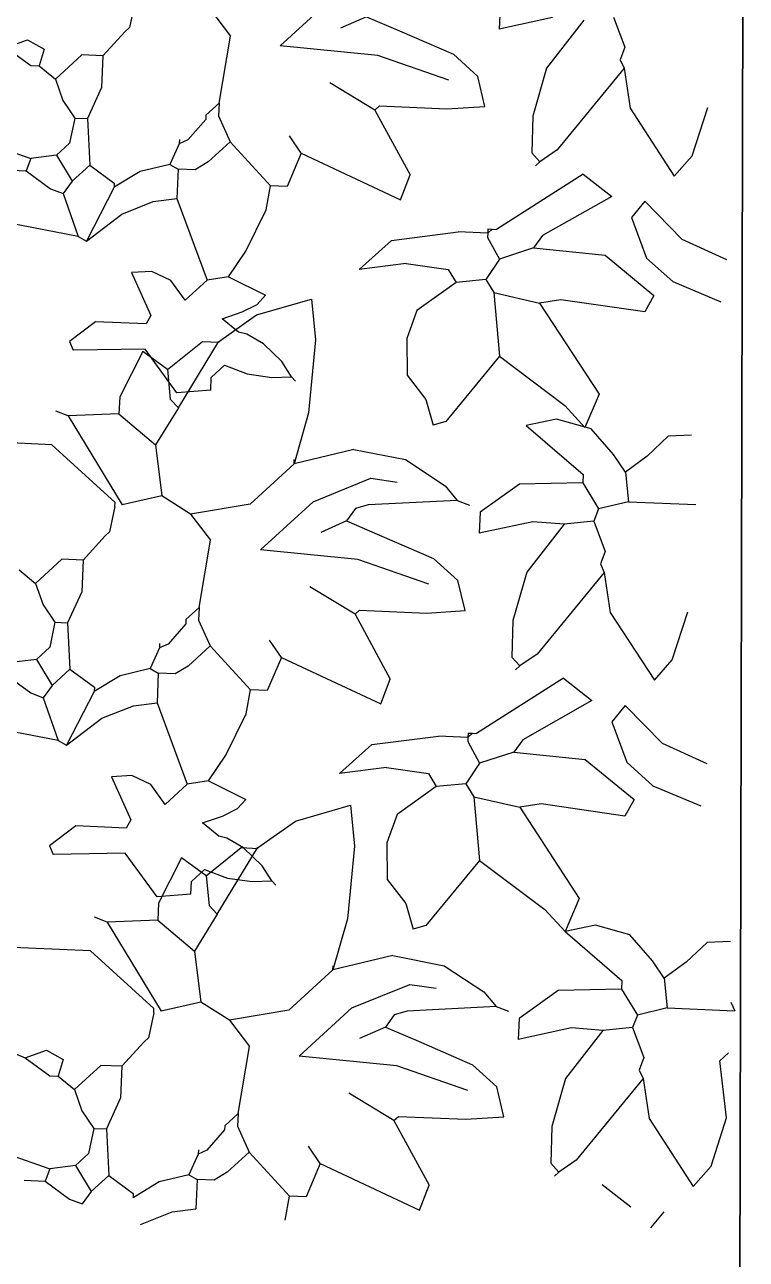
# Model space of a CAD drawing. Header units: inches. Extents: x 78.7 to 90.4, y 46.3 to 56.4.
# Drawn here: x 82.366 to 82.912, y 54.001 to 54.934 of the extents above; entities that cross this region are included whole.
import ezdxf

# ---------------------------------------------------------------- set-up
doc = ezdxf.new("R2010")
doc.units = ezdxf.units.IN
doc.header["$MEASUREMENT"] = 0
doc.layers.add('A-WALL-FULL', color=7, linetype='Continuous', lineweight=35)
doc.layers.add('VERDE_siepe', color=96, linetype='Continuous')

msp = doc.modelspace()

# ---------------------------------------------------------------- linework, layer by layer
at = {"layer": 'A-WALL-FULL'}
msp.add_line((82.9067, 53.96098), (82.9116, 56.21098), dxfattribs=at)
at = {"layer": 'VERDE_siepe'}
for p, q in [((82.55918, 54.91816), (82.59907, 54.95452)), ((82.44923, 54.95088), (82.44522, 54.93191)), ((82.50644, 54.9452), (82.52154, 54.92539)), ((82.72539, 54.94667), (82.72469, 54.93075)), ((82.62433, 54.94006), (82.6048, 54.93134)), ((82.62433, 54.94006), (82.6494, 54.92939)), ((82.76515, 54.93946), (82.72469, 54.93075)), ((82.78883, 54.93753), (82.76056, 54.90127)), ((82.81127, 54.93974), (82.81986, 54.91702)), ((82.44189, 54.92886), (82.42513, 54.91044)), ((82.44522, 54.93191), (82.44189, 54.92886)), ((82.51294, 54.87469), (82.52154, 54.92539)), ((82.6494, 54.92939), (82.69013, 54.91165)), ((82.35198, 54.91682), (82.36819, 54.9225)), ((82.35198, 54.91682), (82.37054, 54.90324)), ((82.36819, 54.9225), (82.38066, 54.91557)), ((82.38066, 54.91557), (82.37692, 54.90297)), ((82.63289, 54.91086), (82.55918, 54.91816)), ((82.81986, 54.91702), (82.81626, 54.9076)), ((82.40919, 54.91114), (82.38924, 54.89285)), ((82.42513, 54.91044), (82.40919, 54.91114)), ((82.42513, 54.91044), (82.42414, 54.8865)), ((82.68662, 54.89219), (82.63289, 54.91086)), ((82.69013, 54.91165), (82.70855, 54.89489)), ((82.81626, 54.9076), (82.81916, 54.90109)), ((82.37054, 54.90324), (82.37692, 54.90297)), ((82.37692, 54.90297), (82.38924, 54.89285)), ((82.76056, 54.90127), (82.75017, 54.86487)), ((82.81916, 54.90109), (82.7686, 54.83945)), ((82.81917, 54.90109), (82.82373, 54.87087)), ((82.38924, 54.89285), (82.39492, 54.87664)), ((82.63084, 54.86955), (82.59662, 54.8902)), ((82.71394, 54.87231), (82.70855, 54.89489)), ((82.42414, 54.8865), (82.41349, 54.86307)), ((82.39492, 54.87664), (82.40393, 54.86348)), ((82.51294, 54.87469), (82.50297, 54.86555)), ((82.51294, 54.87469), (82.51253, 54.86514)), ((82.63084, 54.86955), (82.63416, 54.8726)), ((82.63084, 54.86955), (82.65743, 54.82051)), ((82.63416, 54.8726), (82.68513, 54.87038)), ((82.68513, 54.87038), (82.71394, 54.87231)), ((82.82373, 54.87087), (82.85711, 54.81963)), ((82.87055, 54.835), (82.88238, 54.87139)), ((82.40393, 54.86348), (82.39991, 54.84451)), ((82.40393, 54.86348), (82.41349, 54.86307)), ((82.41349, 54.86307), (82.41514, 54.82788)), ((82.50283, 54.86236), (82.4894, 54.84699)), ((82.50297, 54.86555), (82.50283, 54.86236)), ((82.51253, 54.86514), (82.52125, 54.8456)), ((82.75017, 54.86487), (82.74934, 54.8371)), ((82.57514, 54.83687), (82.56614, 54.85002)), ((82.33923, 54.84396), (82.37068, 54.83301)), ((82.39991, 54.84451), (82.38994, 54.83536)), ((82.48288, 54.84408), (82.47582, 54.82843)), ((82.48302, 54.84727), (82.48288, 54.84408)), ((82.4894, 54.84699), (82.48288, 54.84408)), ((82.52125, 54.8456), (82.50463, 54.83036)), ((82.52125, 54.8456), (82.55173, 54.81235)), ((82.37068, 54.83301), (82.36707, 54.8236)), ((82.38994, 54.83536), (82.37068, 54.83301)), ((82.38994, 54.83536), (82.40184, 54.81569)), ((82.57514, 54.83687), (82.56447, 54.81179)), ((82.57514, 54.83687), (82.65022, 54.80167)), ((82.74934, 54.8371), (82.75544, 54.83045)), ((82.7686, 54.83945), (82.75544, 54.83045)), ((82.85712, 54.81964), (82.87055, 54.835)), ((82.35115, 54.82429), (82.36707, 54.8236)), ((82.36707, 54.8236), (82.38563, 54.81001)), ((82.41514, 54.82788), (82.40184, 54.81569)), ((82.41514, 54.82788), (82.4337, 54.8143)), ((82.45323, 54.82303), (82.43356, 54.81112)), ((82.47582, 54.82843), (82.45323, 54.82303)), ((82.47582, 54.82843), (82.48205, 54.82496)), ((82.48205, 54.82496), (82.48107, 54.80266)), ((82.4948, 54.8244), (82.48205, 54.82496)), ((82.50463, 54.83036), (82.4948, 54.8244)), ((82.75544, 54.83045), (82.75212, 54.8274)), ((82.40184, 54.81569), (82.39505, 54.80641)), ((82.4337, 54.8143), (82.43356, 54.81112)), ((82.65022, 54.80167), (82.65743, 54.82051)), ((82.78833, 54.82118), (82.72267, 54.77936)), ((82.78833, 54.82118), (82.80994, 54.80429)), ((82.38563, 54.81001), (82.39505, 54.80641)), ((82.39505, 54.80641), (82.40641, 54.774)), ((82.43356, 54.81112), (82.41264, 54.77053)), ((82.54852, 54.79416), (82.55173, 54.81235)), ((82.56447, 54.81179), (82.55173, 54.81235)), ((82.80994, 54.80429), (82.75757, 54.77464)), ((82.43932, 54.79094), (82.46318, 54.80034)), ((82.46318, 54.80034), (82.48107, 54.80266)), ((82.48107, 54.80266), (82.50393, 54.74102)), ((82.53308, 54.76289), (82.54852, 54.79416)), ((82.83499, 54.80054), (82.82488, 54.78821)), ((82.8632, 54.77178), (82.83499, 54.80054)), ((82.40641, 54.774), (82.34311, 54.78634)), ((82.41264, 54.77053), (82.43932, 54.79094)), ((82.82488, 54.78821), (82.8362, 54.7576)), ((82.64337, 54.77098), (82.69385, 54.77742)), ((82.71615, 54.77645), (82.69385, 54.77742)), ((82.71615, 54.77645), (82.71601, 54.77327)), ((82.71629, 54.77964), (82.71615, 54.77645)), ((82.71947, 54.7795), (82.71615, 54.77645)), ((82.71629, 54.77964), (82.71947, 54.7795)), ((82.71947, 54.7795), (82.72267, 54.77936)), ((82.40641, 54.774), (82.41264, 54.77053)), ((82.61896, 54.74901), (82.64337, 54.77098)), ((82.71601, 54.77327), (82.72488, 54.75691)), ((82.75757, 54.77464), (82.75079, 54.76536)), ((82.89691, 54.75634), (82.8632, 54.77178)), ((82.52, 54.74351), (82.53308, 54.76289)), ((82.72488, 54.75691), (82.71462, 54.74141)), ((82.75079, 54.76536), (82.72488, 54.75691)), ((82.75079, 54.76536), (82.8048, 54.75982)), ((82.8048, 54.75982), (82.84179, 54.72948)), ((82.8362, 54.7576), (82.85595, 54.73985)), ((82.46205, 54.74756), (82.44672, 54.7467)), ((82.47642, 54.74079), (82.46205, 54.74756)), ((82.65451, 54.75361), (82.61896, 54.74901)), ((82.65451, 54.75361), (82.68623, 54.74902)), ((82.68623, 54.74902), (82.69219, 54.73919)), ((82.44672, 54.7467), (82.46126, 54.71415)), ((82.4873, 54.72578), (82.47642, 54.74079)), ((82.50393, 54.74102), (82.4873, 54.72578)), ((82.52, 54.74351), (82.50393, 54.74102)), ((82.52, 54.74351), (82.54812, 54.72951)), ((82.69219, 54.73919), (82.66254, 54.71814)), ((82.71462, 54.74141), (82.69219, 54.73919)), ((82.71462, 54.74141), (82.72058, 54.73157)), ((82.85595, 54.73985), (82.89234, 54.72461)), ((82.54188, 54.72258), (82.54812, 54.72951)), ((82.72058, 54.73157), (82.75535, 54.72367)), ((82.72058, 54.73157), (82.72487, 54.6835)), ((82.84179, 54.72948), (82.83486, 54.71701)), ((82.53049, 54.71694), (82.54188, 54.72258)), ((82.54137, 54.71468), (82.58294, 54.72668)), ((82.58294, 54.72668), (82.58599, 54.69584)), ((82.77142, 54.72616), (82.75535, 54.72367)), ((82.75535, 54.72367), (82.80022, 54.65468)), ((82.83486, 54.71701), (82.77142, 54.72616)), ((82.46126, 54.71415), (82.45779, 54.70791)), ((82.51264, 54.69443), (82.54137, 54.71468)), ((82.51542, 54.71179), (82.53049, 54.71694)), ((82.52775, 54.70167), (82.51542, 54.71179)), ((82.66254, 54.71814), (82.6548, 54.69678)), ((82.41956, 54.70958), (82.39975, 54.69448)), ((82.45779, 54.70791), (82.41956, 54.70958)), ((82.53387, 54.70021), (82.52775, 54.70167)), ((82.39975, 54.69448), (82.40266, 54.68797)), ((82.47385, 54.67345), (82.50031, 54.69464)), ((82.48216, 54.64435), (82.51264, 54.69443)), ((82.50031, 54.69464), (82.51305, 54.69409)), ((82.54645, 54.6929), (82.53387, 54.70021)), ((82.56052, 54.67939), (82.54645, 54.6929)), ((82.58599, 54.69584), (82.58066, 54.64079)), ((82.6548, 54.69678), (82.65506, 54.66912)), ((82.45696, 54.6888), (82.40266, 54.68797)), ((82.45529, 54.68703), (82.43782, 54.65267)), ((82.47385, 54.67345), (82.45529, 54.68703)), ((82.48106, 54.65583), (82.45696, 54.6888)), ((82.72487, 54.6835), (82.68441, 54.63419)), ((82.72487, 54.6835), (82.77432, 54.64623)), ((82.47385, 54.67345), (82.47606, 54.65101)), ((82.50711, 54.66746), (82.51708, 54.6766)), ((82.51708, 54.6766), (82.53431, 54.67009)), ((82.56778, 54.668), (82.56052, 54.67939)), ((82.50669, 54.6579), (82.50711, 54.66746)), ((82.53431, 54.67009), (82.55296, 54.66743)), ((82.55296, 54.66743), (82.56778, 54.668)), ((82.56778, 54.668), (82.57082, 54.66468)), ((82.65506, 54.66912), (82.66918, 54.65081)), ((82.50669, 54.6579), (82.48106, 54.65583)), ((82.80022, 54.65468), (82.78955, 54.6296)), ((82.43782, 54.65267), (82.43727, 54.63993)), ((82.47606, 54.65101), (82.48216, 54.64435)), ((82.66918, 54.65081), (82.67471, 54.63142)), ((82.77432, 54.64623), (82.78955, 54.6296)), ((82.3989, 54.63841), (82.38948, 54.64202)), ((82.43727, 54.63993), (82.3989, 54.63841)), ((82.3989, 54.63841), (82.43969, 54.57107)), ((82.43727, 54.63993), (82.46497, 54.61637)), ((82.48216, 54.64435), (82.46497, 54.61637)), ((82.58066, 54.64079), (82.56969, 54.60223)), ((82.76817, 54.63594), (82.74515, 54.63114)), ((82.79424, 54.62866), (82.76817, 54.63594)), ((82.68441, 54.63419), (82.67471, 54.63142)), ((82.74515, 54.63114), (82.78822, 54.59416)), ((82.81123, 54.60911), (82.79424, 54.62866)), ((82.38645, 54.61661), (82.28323, 54.62111)), ((82.43435, 54.57303), (82.38645, 54.61661)), ((82.85263, 54.62304), (82.83671, 54.608)), ((82.87025, 54.62381), (82.85263, 54.62304)), ((82.46497, 54.61637), (82.46968, 54.57786)), ((82.61486, 54.61304), (82.56969, 54.60223)), ((82.61486, 54.61304), (82.65387, 54.60535)), ((82.82023, 54.59595), (82.81123, 54.60911)), ((82.83671, 54.608), (82.82023, 54.59595)), ((82.56969, 54.60223), (82.53645, 54.57176)), ((82.56969, 54.60223), (82.56983, 54.60542)), ((82.65387, 54.60535), (82.68379, 54.58561)), ((82.58406, 54.57347), (82.62769, 54.59129)), ((82.62769, 54.59129), (82.64769, 54.58838)), ((82.78822, 54.59416), (82.78795, 54.58778)), ((82.82023, 54.59595), (82.82244, 54.57351)), ((82.68379, 54.58561), (82.69298, 54.57452)), ((82.74002, 54.58668), (82.71037, 54.56562)), ((82.78795, 54.58778), (82.74002, 54.58668)), ((82.78795, 54.58778), (82.79986, 54.56811)), ((82.43421, 54.56983), (82.4302, 54.55086)), ((82.43421, 54.56983), (82.43435, 54.57303)), ((82.46968, 54.57786), (82.43969, 54.57107)), ((82.49142, 54.56415), (82.46968, 54.57786)), ((82.53645, 54.57176), (82.49142, 54.56415)), ((82.54416, 54.53711), (82.58406, 54.57347)), ((82.62579, 54.57106), (82.6161, 54.56829)), ((82.69298, 54.57452), (82.62579, 54.57106)), ((82.69298, 54.57452), (82.7024, 54.57092)), ((82.82244, 54.57351), (82.79986, 54.56811)), ((82.82244, 54.57351), (82.87342, 54.57129)), ((82.49142, 54.56415), (82.50652, 54.54434)), ((82.6161, 54.56829), (82.60931, 54.55901)), ((82.71037, 54.56562), (82.70968, 54.5497)), ((82.79986, 54.56811), (82.79626, 54.55869)), ((82.60931, 54.55901), (82.58978, 54.55029)), ((82.60931, 54.55901), (82.63438, 54.54834)), ((82.75013, 54.55841), (82.70968, 54.5497)), ((82.77381, 54.55648), (82.74554, 54.52022)), ((82.77381, 54.55648), (82.75013, 54.55841)), ((82.79626, 54.55869), (82.77382, 54.55648)), ((82.79626, 54.55869), (82.80484, 54.53597)), ((82.42687, 54.54781), (82.41011, 54.52939)), ((82.4302, 54.55086), (82.42687, 54.54781)), ((82.49793, 54.49364), (82.50652, 54.54434)), ((82.63438, 54.54834), (82.67511, 54.5306)), ((82.61787, 54.52981), (82.54416, 54.53711)), ((82.80484, 54.53597), (82.80124, 54.52655)), ((82.39417, 54.53008), (82.37422, 54.5118)), ((82.41011, 54.52939), (82.39417, 54.53008)), ((82.41011, 54.52939), (82.40912, 54.50545)), ((82.6716, 54.51114), (82.61787, 54.52981)), ((82.67511, 54.5306), (82.69353, 54.51384)), ((82.80124, 54.52655), (82.80415, 54.52004)), ((82.3619, 54.52192), (82.37422, 54.5118)), ((82.69893, 54.49126), (82.69353, 54.51384)), ((82.74554, 54.52022), (82.73516, 54.48381)), ((82.80415, 54.52004), (82.75358, 54.4584)), ((82.80415, 54.52004), (82.80871, 54.48982)), ((82.37422, 54.5118), (82.37991, 54.49559)), ((82.40912, 54.50545), (82.39847, 54.48202)), ((82.61582, 54.4885), (82.5816, 54.50915)), ((82.37991, 54.49559), (82.38891, 54.48243)), ((82.49793, 54.49364), (82.48795, 54.4845)), ((82.49793, 54.49364), (82.49751, 54.48409)), ((82.61582, 54.4885), (82.61914, 54.49155)), ((82.61582, 54.4885), (82.64241, 54.43946)), ((82.61914, 54.49155), (82.67011, 54.48932)), ((82.67011, 54.48932), (82.69893, 54.49126)), ((82.80871, 54.48982), (82.84209, 54.43858)), ((82.85553, 54.45395), (82.86737, 54.49034)), ((82.38891, 54.48243), (82.38489, 54.46346)), ((82.38891, 54.48243), (82.39847, 54.48202)), ((82.39847, 54.48202), (82.40012, 54.44683)), ((82.48781, 54.48131), (82.47438, 54.46594)), ((82.48795, 54.4845), (82.48781, 54.48131)), ((82.49751, 54.48409), (82.50623, 54.46455)), ((82.73516, 54.48381), (82.73432, 54.45605)), ((82.56012, 54.45582), (82.55112, 54.46897)), ((82.38489, 54.46346), (82.37492, 54.45431)), ((82.46786, 54.46303), (82.4608, 54.44738)), ((82.468, 54.46622), (82.46786, 54.46303)), ((82.47438, 54.46594), (82.46786, 54.46303)), ((82.50623, 54.46455), (82.48962, 54.44931)), ((82.50623, 54.46455), (82.53671, 54.4313)), ((82.75358, 54.4584), (82.74042, 54.4494)), ((82.37492, 54.45431), (82.35566, 54.45196)), ((82.37492, 54.45431), (82.38682, 54.43464)), ((82.48962, 54.44931), (82.47978, 54.44335)), ((82.56012, 54.45582), (82.54945, 54.43074)), ((82.56012, 54.45582), (82.6352, 54.42062)), ((82.73432, 54.45605), (82.74042, 54.4494)), ((82.74042, 54.4494), (82.7371, 54.44635)), ((82.8421, 54.43858), (82.85553, 54.45395)), ((82.35205, 54.44254), (82.37061, 54.42896)), ((82.40012, 54.44683), (82.38682, 54.43464)), ((82.40012, 54.44683), (82.41868, 54.43325)), ((82.43821, 54.44198), (82.41854, 54.43007)), ((82.4608, 54.44738), (82.43821, 54.44198)), ((82.4608, 54.44738), (82.46703, 54.44391)), ((82.46703, 54.44391), (82.46606, 54.42161)), ((82.47978, 54.44335), (82.46703, 54.44391)), ((82.6352, 54.42062), (82.64241, 54.43946)), ((82.77331, 54.44013), (82.70765, 54.39831)), ((82.77331, 54.44013), (82.79492, 54.42324)), ((82.38682, 54.43464), (82.38003, 54.42536)), ((82.41854, 54.43007), (82.39762, 54.38948)), ((82.41868, 54.43325), (82.41854, 54.43007)), ((82.5335, 54.41311), (82.53671, 54.4313)), ((82.54945, 54.43074), (82.53671, 54.4313)), ((82.37061, 54.42896), (82.38003, 54.42536)), ((82.38003, 54.42536), (82.39139, 54.39295)), ((82.44816, 54.41929), (82.46606, 54.42161)), ((82.46606, 54.42161), (82.48891, 54.35997)), ((82.79492, 54.42324), (82.74255, 54.39359)), ((82.4243, 54.40989), (82.44816, 54.41929)), ((82.51806, 54.38184), (82.5335, 54.41311)), ((82.81998, 54.41949), (82.80986, 54.40716)), ((82.84818, 54.39073), (82.81998, 54.41949)), ((82.39139, 54.39295), (82.32809, 54.40528)), ((82.39762, 54.38948), (82.4243, 54.40989)), ((82.80986, 54.40716), (82.82118, 54.37655)), ((82.39139, 54.39295), (82.39762, 54.38948)), ((82.62836, 54.38993), (82.67883, 54.39637)), ((82.70113, 54.3954), (82.67883, 54.39637)), ((82.70113, 54.3954), (82.70099, 54.39221)), ((82.70127, 54.39859), (82.70113, 54.3954)), ((82.70446, 54.39845), (82.70113, 54.3954)), ((82.70127, 54.39859), (82.70446, 54.39845)), ((82.70446, 54.39845), (82.70765, 54.39831)), ((82.74255, 54.39359), (82.73577, 54.38431)), ((82.60394, 54.36796), (82.62836, 54.38993)), ((82.70099, 54.39221), (82.70986, 54.37586)), ((82.73577, 54.38431), (82.70986, 54.37586)), ((82.73577, 54.38431), (82.78978, 54.37877)), ((82.88189, 54.37529), (82.84818, 54.39073)), ((82.50498, 54.36246), (82.51806, 54.38184)), ((82.70986, 54.37586), (82.69961, 54.36036)), ((82.78978, 54.37877), (82.82677, 54.34843)), ((82.82118, 54.37655), (82.84093, 54.3588)), ((82.44704, 54.36651), (82.4317, 54.36565)), ((82.4317, 54.36565), (82.44624, 54.3331)), ((82.4614, 54.35974), (82.44704, 54.36651)), ((82.63949, 54.37255), (82.60394, 54.36796)), ((82.63949, 54.37255), (82.67121, 54.36797)), ((82.67121, 54.36797), (82.67717, 54.35814)), ((82.47228, 54.34473), (82.4614, 54.35974)), ((82.48891, 54.35997), (82.47228, 54.34473)), ((82.50498, 54.36246), (82.48891, 54.35997)), ((82.50498, 54.36246), (82.5331, 54.34846)), ((82.67717, 54.35814), (82.64752, 54.33709)), ((82.69961, 54.36036), (82.67717, 54.35814)), ((82.69961, 54.36036), (82.70556, 54.35052)), ((82.84093, 54.3588), (82.87732, 54.34356)), ((82.52686, 54.34153), (82.5331, 54.34846)), ((82.70556, 54.35052), (82.74033, 54.34262)), ((82.70556, 54.35052), (82.70985, 54.30245)), ((82.82677, 54.34843), (82.81985, 54.33596)), ((82.51547, 54.33589), (82.52686, 54.34153)), ((82.57075, 54.33209), (82.61231, 54.3441)), ((82.61231, 54.3441), (82.61537, 54.31325)), ((82.64752, 54.33709), (82.63978, 54.31572)), ((82.7564, 54.34511), (82.74033, 54.34262)), ((82.74033, 54.34262), (82.7852, 54.27363)), ((82.81985, 54.33596), (82.7564, 54.34511)), ((82.40454, 54.32853), (82.38473, 54.31343)), ((82.44277, 54.32686), (82.40454, 54.32853)), ((82.44624, 54.3331), (82.44277, 54.32686)), ((82.5004, 54.33074), (82.51547, 54.33589)), ((82.51273, 54.32062), (82.5004, 54.33074)), ((82.54201, 54.31184), (82.57075, 54.33209)), ((82.51885, 54.31915), (82.51273, 54.32062)), ((82.53143, 54.31185), (82.51885, 54.31915)), ((82.38473, 54.31343), (82.38764, 54.30692)), ((82.50322, 54.29086), (82.52969, 54.31205)), ((82.51153, 54.26177), (82.54201, 54.31184)), ((82.52969, 54.31205), (82.54243, 54.3115)), ((82.5455, 54.29834), (82.53143, 54.31185)), ((82.61537, 54.31325), (82.61003, 54.2582)), ((82.63978, 54.31572), (82.64004, 54.28807)), ((82.44194, 54.30775), (82.38764, 54.30692)), ((82.46604, 54.27478), (82.44194, 54.30775)), ((82.48466, 54.30444), (82.4672, 54.27009)), ((82.50322, 54.29086), (82.48466, 54.30444)), ((82.70985, 54.30245), (82.66939, 54.25314)), ((82.70985, 54.30245), (82.7593, 54.26518)), ((82.49209, 54.28641), (82.50206, 54.29555)), ((82.50206, 54.29555), (82.51929, 54.28904)), ((82.50322, 54.29086), (82.50543, 54.26842)), ((82.55276, 54.28695), (82.5455, 54.29834)), ((82.49167, 54.27685), (82.49209, 54.28641)), ((82.51929, 54.28904), (82.53794, 54.28638)), ((82.53794, 54.28638), (82.55276, 54.28695)), ((82.55276, 54.28695), (82.5558, 54.28363)), ((82.64004, 54.28807), (82.65416, 54.26976)), ((82.49167, 54.27685), (82.46604, 54.27478)), ((82.7852, 54.27363), (82.77453, 54.24855)), ((82.4672, 54.27009), (82.46665, 54.25735)), ((82.50543, 54.26842), (82.51153, 54.26177)), ((82.65416, 54.26976), (82.65969, 54.25037)), ((82.7593, 54.26518), (82.77453, 54.24855)), ((82.42827, 54.25582), (82.41885, 54.25943)), ((82.46665, 54.25735), (82.42827, 54.25582)), ((82.42827, 54.25582), (82.46906, 54.18849)), ((82.46665, 54.25735), (82.49435, 54.23379)), ((82.51153, 54.26177), (82.49435, 54.23379)), ((82.61003, 54.2582), (82.59907, 54.21964)), ((82.66939, 54.25314), (82.65969, 54.25037)), ((82.79755, 54.25335), (82.77453, 54.24855)), ((82.82362, 54.24607), (82.79755, 54.25335)), ((82.77453, 54.24855), (82.8176, 54.21157)), ((82.8406, 54.22652), (82.82362, 54.24607)), ((82.41583, 54.23402), (82.3126, 54.23852)), ((82.46373, 54.19044), (82.41583, 54.23402)), ((82.88201, 54.24046), (82.86609, 54.22541)), ((82.89963, 54.24122), (82.88201, 54.24046)), ((82.49435, 54.23379), (82.49906, 54.19528)), ((82.64424, 54.23045), (82.59907, 54.21964)), ((82.64424, 54.23045), (82.68325, 54.22276)), ((82.84961, 54.21336), (82.8406, 54.22652)), ((82.86609, 54.22541), (82.84961, 54.21336)), ((82.59907, 54.21964), (82.56582, 54.18918)), ((82.59907, 54.21964), (82.59921, 54.22284)), ((82.68325, 54.22276), (82.71317, 54.20303)), ((82.61343, 54.19088), (82.65707, 54.2087)), ((82.65707, 54.2087), (82.67707, 54.20579)), ((82.8176, 54.21157), (82.81732, 54.20519)), ((82.84961, 54.21336), (82.85182, 54.19092)), ((82.71317, 54.20303), (82.72236, 54.19193)), ((82.76939, 54.20409), (82.73975, 54.18303)), ((82.81732, 54.20519), (82.76939, 54.20409)), ((82.81732, 54.20519), (82.82924, 54.18552)), ((82.46359, 54.18725), (82.45957, 54.16827)), ((82.46359, 54.18725), (82.46373, 54.19044)), ((82.49906, 54.19528), (82.46906, 54.18849)), ((82.5208, 54.18156), (82.49906, 54.19528)), ((82.56582, 54.18918), (82.5208, 54.18156)), ((82.57353, 54.15452), (82.61343, 54.19088)), ((82.65517, 54.18847), (82.64547, 54.1857)), ((82.72236, 54.19193), (82.65517, 54.18847)), ((82.72236, 54.19193), (82.73177, 54.18833)), ((82.85182, 54.19092), (82.82924, 54.18552)), ((82.85182, 54.19092), (82.90279, 54.1887)), ((82.89989, 54.1952), (82.90279, 54.1887)), ((82.5208, 54.18156), (82.5359, 54.16175)), ((82.64547, 54.1857), (82.63869, 54.17642)), ((82.73975, 54.18303), (82.73905, 54.16711)), ((82.82924, 54.18552), (82.82563, 54.1761)), ((82.63869, 54.17642), (82.61916, 54.1677)), ((82.63869, 54.17642), (82.66376, 54.16575)), ((82.77951, 54.17582), (82.73905, 54.16711)), ((82.80319, 54.17389), (82.77491, 54.13763)), ((82.80319, 54.17389), (82.77951, 54.17582)), ((82.82563, 54.1761), (82.80319, 54.17389)), ((82.82563, 54.1761), (82.83422, 54.15338)), ((82.33186, 54.16746), (82.36634, 54.15318)), ((82.45625, 54.16522), (82.43948, 54.1468)), ((82.45957, 54.16827), (82.45625, 54.16522)), ((82.5273, 54.11106), (82.5359, 54.16175)), ((82.66376, 54.16575), (82.70449, 54.14801)), ((82.36634, 54.15318), (82.38255, 54.15886)), ((82.36634, 54.15318), (82.3849, 54.13961)), ((82.38255, 54.15886), (82.39501, 54.15193)), ((82.39501, 54.15193), (82.39128, 54.13933)), ((82.64724, 54.14723), (82.57353, 54.15452)), ((82.83422, 54.15338), (82.83062, 54.14397)), ((82.89822, 54.15697), (82.89157, 54.15088)), ((82.89674, 54.10775), (82.89157, 54.15088)), ((82.42355, 54.1475), (82.4036, 54.12921)), ((82.43948, 54.1468), (82.42355, 54.1475)), ((82.43948, 54.1468), (82.43849, 54.12286)), ((82.70098, 54.12856), (82.64724, 54.14723)), ((82.70449, 54.14801), (82.72291, 54.13126)), ((82.83062, 54.14397), (82.83352, 54.13745)), ((82.3849, 54.13961), (82.39128, 54.13933)), ((82.39128, 54.13933), (82.4036, 54.12921)), ((82.7283, 54.10867), (82.72291, 54.13126)), ((82.77491, 54.13763), (82.76453, 54.10123)), ((82.83352, 54.13745), (82.78295, 54.07581)), ((82.83352, 54.13745), (82.83809, 54.10723)), ((82.4036, 54.12921), (82.40928, 54.113)), ((82.43849, 54.12286), (82.42784, 54.09943)), ((82.64519, 54.10592), (82.61098, 54.12656)), ((82.40928, 54.113), (82.41828, 54.09984)), ((82.5273, 54.11106), (82.51733, 54.10191)), ((82.5273, 54.11106), (82.52689, 54.1015)), ((82.64519, 54.10592), (82.64851, 54.10896)), ((82.64519, 54.10592), (82.67178, 54.05687)), ((82.64851, 54.10896), (82.69949, 54.10674)), ((82.69949, 54.10674), (82.7283, 54.10867)), ((82.83809, 54.10723), (82.87147, 54.05599)), ((82.88491, 54.07137), (82.89674, 54.10775)), ((82.41828, 54.09984), (82.41427, 54.08087)), ((82.41828, 54.09984), (82.42784, 54.09943)), ((82.42784, 54.09943), (82.4295, 54.06424)), ((82.51719, 54.09872), (82.50375, 54.08335)), ((82.51733, 54.10191), (82.51719, 54.09872)), ((82.52689, 54.1015), (82.53561, 54.08196)), ((82.76453, 54.10123), (82.7637, 54.07346)), ((82.5895, 54.07323), (82.5805, 54.08638)), ((82.35359, 54.08032), (82.38504, 54.06938)), ((82.41427, 54.08087), (82.40429, 54.07173)), ((82.49724, 54.08044), (82.49018, 54.06479)), ((82.49738, 54.08363), (82.49724, 54.08044)), ((82.50375, 54.08335), (82.49724, 54.08044)), ((82.53561, 54.08196), (82.51899, 54.06672)), ((82.53561, 54.08196), (82.56609, 54.04871)), ((82.78295, 54.07581), (82.7698, 54.06681)), ((82.38504, 54.06938), (82.38143, 54.05996)), ((82.40429, 54.07173), (82.38504, 54.06938)), ((82.40429, 54.07173), (82.4162, 54.05205)), ((82.51899, 54.06672), (82.50916, 54.06077)), ((82.5895, 54.07323), (82.57883, 54.04815)), ((82.5895, 54.07323), (82.66457, 54.03804)), ((82.7637, 54.07346), (82.7698, 54.06681)), ((82.7698, 54.06681), (82.76647, 54.06376)), ((82.87148, 54.056), (82.88491, 54.07137)), ((82.3655, 54.06065), (82.38143, 54.05996)), ((82.38143, 54.05996), (82.39999, 54.04637)), ((82.4295, 54.06424), (82.4162, 54.05205)), ((82.4295, 54.06424), (82.44806, 54.05066)), ((82.46759, 54.05939), (82.44792, 54.04748)), ((82.49018, 54.06479), (82.46759, 54.05939)), ((82.49018, 54.06479), (82.4964, 54.06132)), ((82.4964, 54.06132), (82.49543, 54.03902)), ((82.50916, 54.06077), (82.4964, 54.06132)), ((82.66457, 54.03804), (82.67178, 54.05687)), ((82.80268, 54.05754), (82.8243, 54.04065)), ((82.4162, 54.05205), (82.40941, 54.04277)), ((82.44806, 54.05066), (82.44792, 54.04748)), ((82.56288, 54.03052), (82.56609, 54.04871)), ((82.57883, 54.04815), (82.56609, 54.04871)), ((82.39999, 54.04637), (82.40941, 54.04277)), ((82.47754, 54.0367), (82.49543, 54.03902)), ((82.45368, 54.0273), (82.47754, 54.0367)), ((82.84935, 54.0369), (82.83924, 54.02457))]:
    msp.add_line(p, q, dxfattribs=at)
for centre in [(82.38645, 54.61661), (82.41583, 54.23402)]:
    msp.add_arc(centre, 0.000000399, 47.3475, 87.15048, dxfattribs=at)

doc.saveas('drawing.dxf')
